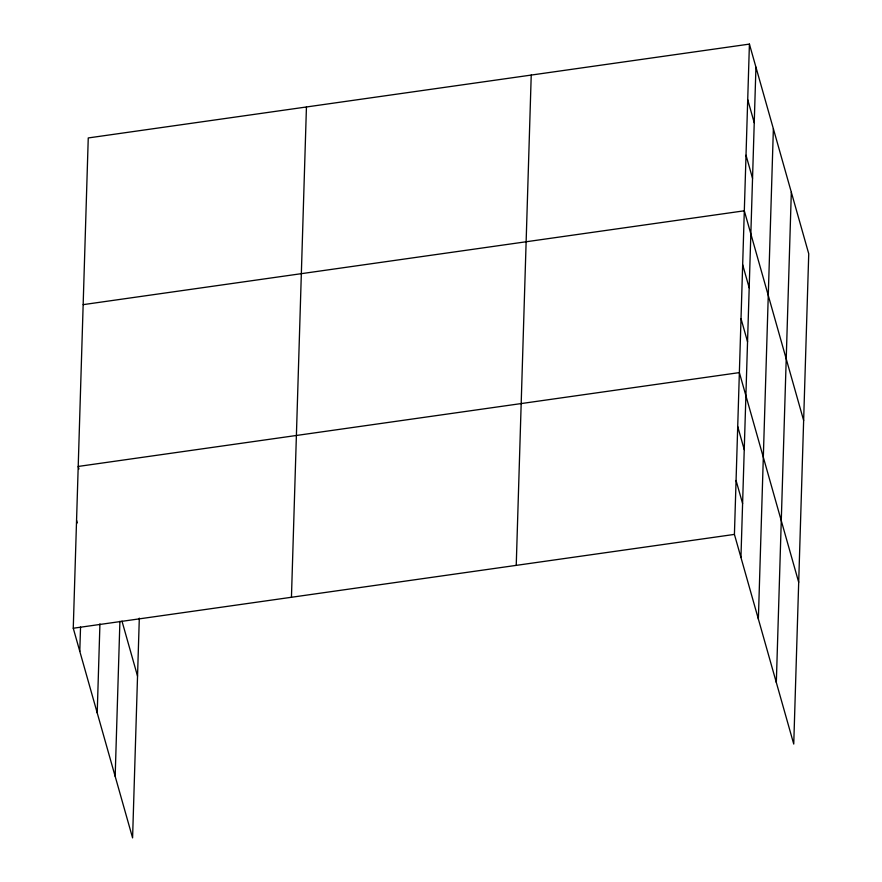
<?xml version="1.0" encoding="UTF-8"?>
<svg xmlns="http://www.w3.org/2000/svg" width="882" height="882" viewBox="0 0 882 882"><rect width="100%" height="100%" fill="white"/><g stroke="black" fill="none" stroke-linecap="round" stroke-linejoin="round"><path stroke-width="1.32" d="M139.312 618.128L132.587 837.9L73.261 628.238L88.255 137.945L749.413 44.1L808.739 253.762L793.745 744.055L734.419 534.404L749.413 44.1M79.788 651.324L80.538 627.047M97.218 712.888L99.931 623.905M115.167 776.325L119.908 621.27M291.446 597.279L306.44 106.976M516.235 565.373L531.229 75.069M740.946 557.479L755.94 67.175M758.366 619.054L773.371 128.75M776.325 682.492L791.319 192.188M83.162 304.643L744.309 210.798L803.645 420.46M73.261 628.238L734.419 534.404M747.716 99.666L754.242 122.741M746.018 155.232L752.544 178.318M742.666 264.732L749.193 287.819M741.012 318.667L747.55 341.742M798.695 582.263L739.37 372.601L78.211 466.446L78.939 469.003M737.716 426.535L744.243 449.611M736.062 480.47L742.6 503.545M121.97 621.082L137.537 676.097M76.558 520.38L77.285 522.938"/></g></svg>
